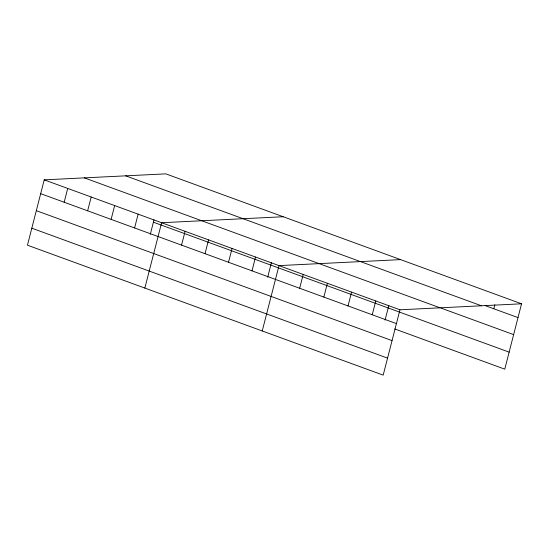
<?xml version="1.0" encoding="UTF-8"?>
<svg xmlns="http://www.w3.org/2000/svg" width="549" height="549" viewBox="0 0 549 549"><rect width="100%" height="100%" fill="white"/><g stroke="black" fill="none" stroke-linecap="round" stroke-linejoin="round"><path stroke-width="0.82" d="M521.55 303.803L165.812 173.861L44.229 179.852L27.45 245.197L383.188 375.139L399.967 309.794L521.55 303.803L504.771 369.148L394.745 328.961M64.164 202.238L67.705 188.424M87.641 210.816L91.189 197.002M111.118 219.387L114.666 205.58M134.594 227.965L138.142 214.158M150.282 234.348L154.015 219.813M144.84 288.081L161.619 222.729L283.209 216.738M181.554 245.115L185.102 231.307M205.031 253.693L208.579 239.886M228.514 262.271L232.055 248.457M251.991 270.849L255.539 257.035M267.679 277.231L271.412 262.69M262.237 330.965L279.016 265.613L400.598 259.622M299.658 288.259L303.206 274.445M323.848 297.098L327.396 283.284M348.039 305.93L351.586 292.123M372.229 314.769L375.777 300.955M385.069 320.108L388.802 305.573M493.812 308.778L494.855 304.716M485.234 305.642L518.002 317.61M125.694 175.838L481.425 305.779M441.067 308.113L513.638 334.622M84.354 177.876L440.085 307.817M44.229 179.852L399.967 309.794M153.404 222.201L509.136 352.142M40.681 193.66L396.419 323.601M36.316 210.665L392.055 340.613M31.815 228.192L387.553 358.133"/></g></svg>
